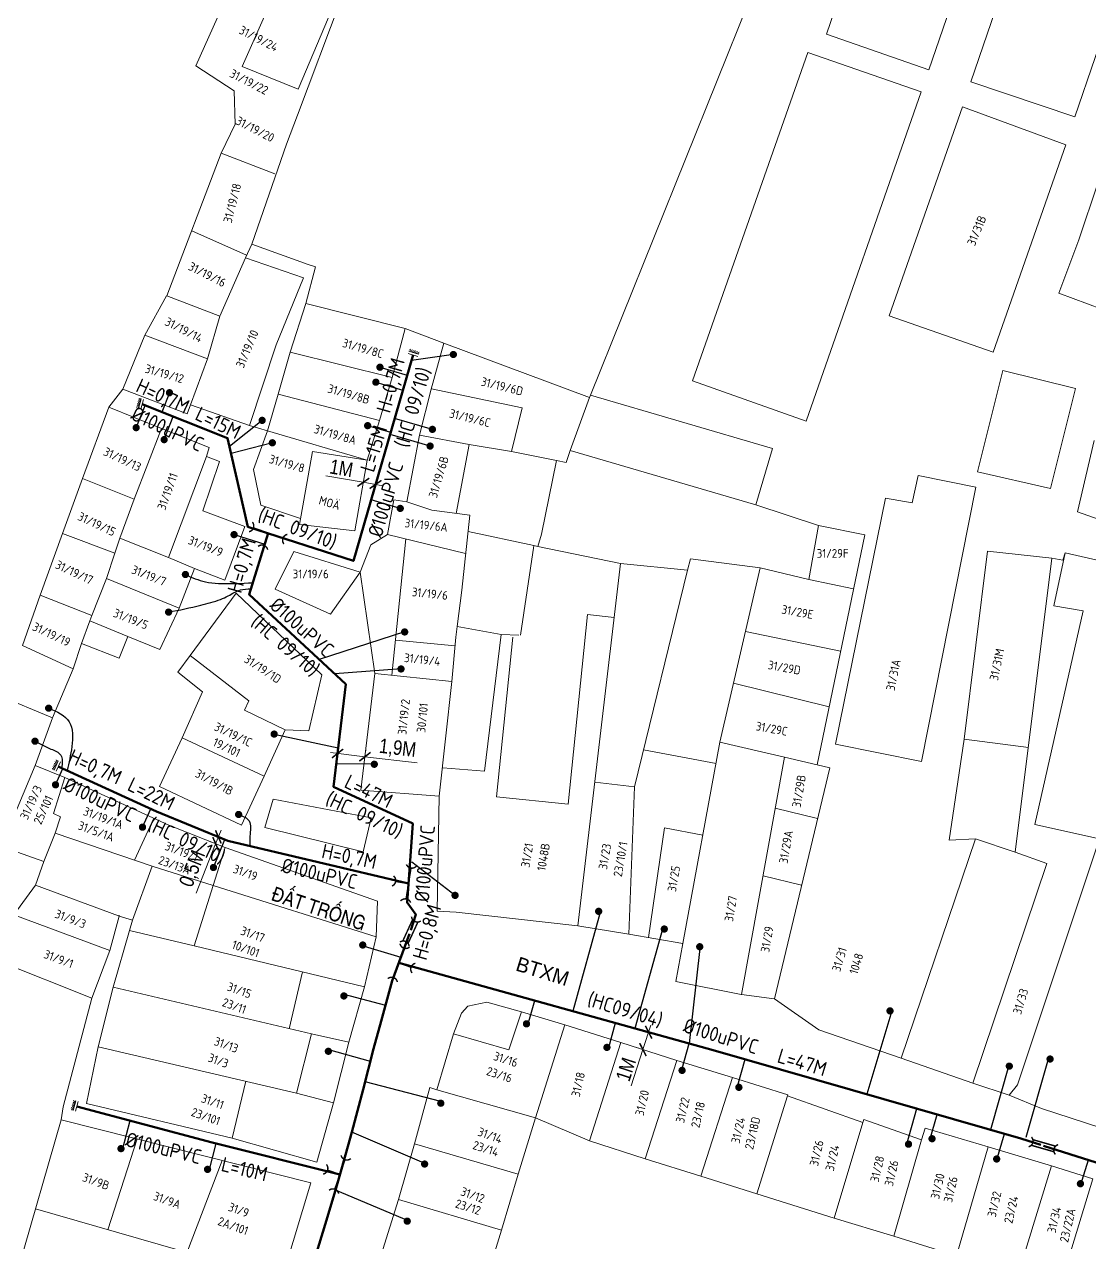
# Model space of a CAD drawing. Header units: inches. Extents: x 595615 to 1194060, y 1190840 to 2385448.
# Drawn here: x 596830 to 596903.4, y 1192311.9 to 1192395.8 of the extents above; entities that cross this region are included whole.
import ezdxf
from ezdxf.enums import TextEntityAlignment as Align

# ---------------------------------------------------------------- set-up
doc = ezdxf.new("R2010")
doc.units = ezdxf.units.IN
doc.header["$MEASUREMENT"] = 0
doc.layers.get('Defpoints').update_dxf_attribs({"color": 1})
for name, color, linetype, lineweight in [('Chitiet', 4, 'Continuous', 9), ('DN 100 uPVC', 4, 'Continuous', 50), ('DN 25 PE', 40, 'Continuous', 30), ('DOSAU', 2, 'Continuous', 20), ('DUONG CACH LE', 112, 'Continuous', 5), ('NAM-CDAI', 220, 'Continuous', 25), ('Nen_HTHANH-TP', 9, 'Continuous', 0), ('Nen_SN-HTHANH-TP_new', 7, 'Continuous', 0), ('Nen_SN_HTHANH_old', 9, 'Continuous', 0), ('Te', 4, 'Continuous', 15), ('TEXT PIPE', 3, 'Continuous', 25), ('Text_DiaDanh', 9, 'Continuous', 0), ('Text_GiaoThong', 142, 'Continuous', 0), ('TLK 15', 220, 'Continuous', 20)]:
    doc.layers.add(name, color=color, linetype=linetype, lineweight=lineweight)
doc.styles.add('Dia Danh', font='VHELVCN_0.TTF', dxfattribs={"height": 1})
doc.styles.add('Giao Thong', font='VAPTIMN_0.TTF', dxfattribs={"height": 1})
doc.styles.add('Sonha_QTB', font='isocp.shx', dxfattribs={"height": 0.6, "bigfont": 'bigfont.shx'})
doc.styles.add('text', font='isocp2.shx')
doc.styles.add('VNI-HC', font='VHELVCN_0.TTF')
doc.dimstyles.new('DUONG KICH THUOC', dxfattribs={"dimtxt": 1, "dimasz": 0.7, "dimexe": 0.5, "dimexo": 0.3, "dimgap": 0.2, "dimtad": 1, "dimzin": 0, "dimdsep": 46, "dimtxsty": 'VNI-HC', "dimblk": 'ARCHTICK', "dimcen": 0.09, "dimdle": 0.5, "dimclrd": 256, "dimclre": 256, "dimclrt": 256, "dimadec": 0, "dimazin": 0, "dimtfac": 1, "dimtofl": 0, "dimtmove": 0, "dimatfit": 3, "dimfxl": 1, "dimtolj": 1, "dimtzin": 0, "dimlwd": -1, "dimlwe": -1, "dimarcsym": 0})

# ---------------------------------------------------------------- blocks, each defined once
blk = doc.blocks.new('TE1')
at = {"layer": 'Chitiet', "ltscale": 100, "const_width": 0.1}
for points in [[(-0.35, 1.276, 0.571257), (0.35, 1.276)], [(1.098, 0.35, 0.571257), (1.098, -0.35)], [(0.35, -1.276, 0.571257), (-0.35, -1.276)]]:
    blk.add_lwpolyline(points, format="xyb", dxfattribs=at)
for points in [[(0, -1.076), (0, 1.076)], [(0.898, 0), (0, 0)]]:
    blk.add_lwpolyline(points, dxfattribs=at)
blk = doc.blocks.new('BIT')
at = {"layer": 'Chitiet', "ltscale": 100}
for p, q in [((0.35, 0), (-0.35, 0)), ((-0.303, -0.163), (-0.35, -0.21)), ((0.35, -0.163), (-0.35, -0.163)), ((-0.179, -0.163), (-0.342, -0.325)), ((-0.056, -0.163), (-0.218, -0.325)), ((0.068, -0.163), (-0.094, -0.325)), ((0.192, -0.163), (0.029, -0.325)), ((0.316, -0.163), (0.153, -0.325)), ((0.35, -0.252), (0.277, -0.325))]:
    blk.add_line(p, q, dxfattribs=at)
blk = doc.blocks.new('ONG NOI')
at = {"layer": 'Chitiet', "ltscale": 100, "const_width": 0.1}
for points in [[(-0.946, -0.347, 0.571257), (-0.946, 0.353)], [(0.973, 0.353, 0.571257), (0.973, -0.347)]]:
    blk.add_lwpolyline(points, format="xyb", dxfattribs=at)
for points in [[(0.825, 0.203), (-0.799, 0.203)], [(0.825, -0.197), (-0.799, -0.197)]]:
    blk.add_lwpolyline(points, dxfattribs=at)
blk = doc.blocks.new('_ArchTick')
at = {"color": 0, "linetype": 'ByBlock', "const_width": 0.15}
blk.add_lwpolyline([(-0.5, -0.5), (0.5, 0.5)], dxfattribs=at)
blk = doc.blocks.new('*D76')
at = {"layer": 'Defpoints', "color": 0}
for p in [(596873.027, 1192326.418), (596872.637, 1192325.215), (596872.637, 1192325.215)]:
    blk.add_point(p, dxfattribs=at)
at = {"layer": 'DUONG CACH LE'}
for p, q in [((596872.741, 1192326.51), (596872.551, 1192326.572)), ((596873.181, 1192326.894), (596872.637, 1192325.215)), ((596872.352, 1192325.307), (596872.161, 1192325.369)), ((596872.637, 1192325.215), (596871.832, 1192322.73))]:
    blk.add_line(p, q, dxfattribs=at)
at = {"layer": 'DUONG CACH LE', "xscale": 0.7, "yscale": 0.7, "zscale": 0.7}
for p, rotation in [((596873.027, 1192326.418), 72.05889507615501), ((596872.637, 1192325.215), 252.058895076155)]:
    blk.add_blockref('_ArchTick', p, dxfattribs=dict(at, rotation=rotation))
at = {"layer": 'DUONG CACH LE', "insert": (596871.461, 1192323.855), "char_height": 1, "attachment_point": 5, "rotation": 72.0589, "style": 'VNI-HC'}
blk.add_mtext('\\A1;1M', dxfattribs=at)
blk = doc.blocks.new('TLK 15')
at = {"layer": 'TLK 15', "linetype": 'Continuous', "const_width": 0.25}
blk.add_lwpolyline([(-0.125, 0, 1), (0.125, 0, 1)], format="xyb", close=True, dxfattribs=at)
blk = doc.blocks.new('*D214')
at = {"layer": 'Defpoints', "color": 0}
for p in [(596851.601, 1192345.615), (596853.488, 1192345.391), (596853.488, 1192345.391)]:
    blk.add_point(p, dxfattribs=at)
at = {"layer": 'DUONG CACH LE'}
for p, q in [((596851.104, 1192345.674), (596853.488, 1192345.391)), ((596851.636, 1192345.913), (596851.66, 1192346.111)), ((596853.523, 1192345.689), (596853.547, 1192345.887)), ((596853.488, 1192345.391), (596857.096, 1192344.963))]:
    blk.add_line(p, q, dxfattribs=at)
at = {"layer": 'DUONG CACH LE', "xscale": 0.7, "yscale": 0.7, "zscale": 0.7}
for p, rotation in [((596851.601, 1192345.615), 173.2287798021641), ((596853.488, 1192345.391), 353.2287798021641)]:
    blk.add_blockref('_ArchTick', p, dxfattribs=dict(at, rotation=rotation))
at = {"layer": 'DUONG CACH LE', "insert": (596855.733, 1192345.927), "char_height": 1, "attachment_point": 5, "rotation": 353.22878, "style": 'VNI-HC'}
blk.add_mtext('\\A1;1,9M', dxfattribs=at)
blk = doc.blocks.new('*D215')
at = {"layer": 'Defpoints', "color": 0}
for p in [(596853.375, 1192364.295), (596853.375, 1192364.295), (596854.218, 1192364.145)]:
    blk.add_point(p, dxfattribs=at)
at = {"layer": 'DUONG CACH LE'}
for p, q in [((596853.375, 1192364.295), (596850.804, 1192364.751)), ((596853.323, 1192363.999), (596853.288, 1192363.803)), ((596854.71, 1192364.058), (596853.375, 1192364.295)), ((596854.165, 1192363.85), (596854.13, 1192363.653))]:
    blk.add_line(p, q, dxfattribs=at)
at = {"layer": 'DUONG CACH LE', "xscale": 0.7, "yscale": 0.7, "zscale": 0.7}
for p, rotation in [((596853.375, 1192364.295), 169.9378133580734), ((596854.218, 1192364.145), 349.9378133580734)]:
    blk.add_blockref('_ArchTick', p, dxfattribs=dict(at, rotation=rotation))
at = {"layer": 'DUONG CACH LE', "insert": (596851.867, 1192365.273), "char_height": 1, "attachment_point": 5, "rotation": 349.93781, "style": 'VNI-HC'}
blk.add_mtext('\\A1;1M', dxfattribs=at)
blk = doc.blocks.new('*D216')
at = {"layer": 'Defpoints', "color": 0}
for p in [(596843.389, 1192339.872), (596843.202, 1192339.4), (596843.202, 1192339.4)]:
    blk.add_point(p, dxfattribs=at)
at = {"layer": 'DUONG CACH LE'}
for p, q in [((596843.11, 1192339.983), (596842.924, 1192340.056)), ((596843.573, 1192340.337), (596843.202, 1192339.4)), ((596843.202, 1192339.4), (596841.851, 1192335.987)), ((596842.923, 1192339.511), (596842.737, 1192339.584))]:
    blk.add_line(p, q, dxfattribs=at)
at = {"layer": 'DUONG CACH LE', "xscale": 0.7, "yscale": 0.7, "zscale": 0.7}
for p, rotation in [((596843.202, 1192339.4), 248.3977445696204), ((596843.389, 1192339.872), 68.39774456962049)]:
    blk.add_blockref('_ArchTick', p, dxfattribs=dict(at, rotation=rotation))
at = {"layer": 'DUONG CACH LE', "insert": (596841.656, 1192337.662), "char_height": 1, "attachment_point": 5, "rotation": 68.39774, "style": 'VNI-HC'}
blk.add_mtext('\\A1;0,5M', dxfattribs=at)

msp = doc.modelspace()

# ---------------------------------------------------------------- linework, layer by layer
at = {"layer": 'DN 100 uPVC'}
for points in [[(596856.799, 1192373.068), (596852.695, 1192358.883), (596845.413, 1192361.238), (596844.02, 1192367.346), (596838.142, 1192369.673)], [(596856.655, 1192333.439), (596857, 1192334.534), (596856.395, 1192335.35), (596856.785, 1192340.784), (596851.328, 1192343.316), (596852.168, 1192350.387), (596845.505, 1192356.574), (596846.819, 1192360.784)], [(596832.366, 1192344.722), (596839.139, 1192341.61), (596844.037, 1192339.607), (596856.489, 1192336.664)], [(596855.815, 1192331.196), (596877.472, 1192325.184), (596898.661, 1192319.095), (596900.039, 1192318.659)], [(596851.759, 1192316.611), (596842.97, 1192318.823), (596833.639, 1192321.305)], [(596900.237, 1192318.596), (596925.11, 1192310.717), (596938.914, 1192305.846)]]:
    msp.add_lwpolyline(points, dxfattribs=at)
msp.add_lwpolyline([(596839.681, 1192277.151), (596840.133, 1192278.345), (596841.048, 1192281.283), (596842.692, 1192286.632), (596843.95, 1192290.726), (596845.06, 1192294.338), (596846.347, 1192298.526), (596846.956, 1192300.5), (596847.914, 1192303.601), (596848.818, 1192306.705, 0.000228), (596848.819, 1192306.707), (596849.758, 1192309.943), (596850.739, 1192313.177), (596851.455, 1192315.535), (596851.865, 1192316.985), (596852.573, 1192319.52), (596853.363, 1192322.474), (596854.078, 1192325.264), (596854.615, 1192327.167), (596855.352, 1192329.946), (596856.555, 1192333.197)], format="xyb", dxfattribs=at)
at = {"layer": 'DN 25 PE'}
for p, q in [((596859.577, 1192373.099), (596856.688, 1192372.682)), ((596854.522, 1192372.223), (596856.398, 1192371.68)), ((596854.24, 1192371.191), (596856.1, 1192370.653)), ((596840.023, 1192370.468), (596839.496, 1192369.137)), ((596837.729, 1192368.059), (596838.337, 1192369.596)), ((596839.657, 1192367.235), (596840.286, 1192368.824)), ((596846.409, 1192368.563), (596844.155, 1192366.756)), ((596853.674, 1192368.199), (596855.258, 1192367.74)), ((596858.134, 1192367.942), (596855.534, 1192368.695)), ((596857.976, 1192366.791), (596855.214, 1192367.59)), ((596847.108, 1192367.019), (596844.262, 1192366.285)), ((596855.92, 1192362.497), (596853.909, 1192363.079)), ((596844.472, 1192360.692), (596846.584, 1192360.032)), ((596856.223, 1192353.988), (596850.343, 1192352.082)), ((596855.973, 1192351.438), (596851.405, 1192351.096)), ((596847.234, 1192346.95), (596851.648, 1192346.012)), ((596854.132, 1192344.873), (596851.518, 1192344.913)), ((596832.174, 1192343.459), (596832.686, 1192344.575)), ((596838.164, 1192340.539), (596838.74, 1192341.794)), ((596843.053, 1192337.764), (596843.839, 1192339.688)), ((596859.696, 1192335.841), (596856.723, 1192338.123)), ((596869.713, 1192334.743), (596867.805, 1192327.868)), ((596873.982, 1192333.523), (596872.082, 1192326.68)), ((596853.21, 1192332.421), (596855.954, 1192331.593)), ((596876.549, 1192332.178), (596875.814, 1192325.644)), ((596852.037, 1192329.038), (596854.909, 1192328.276)), ((596864.74, 1192326.99), (596865.185, 1192328.595)), ((596889.781, 1192327.883), (596888.066, 1192322.14)), ((596870.283, 1192325.369), (596870.749, 1192327.05)), ((596875.333, 1192323.909), (596875.814, 1192325.644)), ((596850.968, 1192325.226), (596853.839, 1192324.417)), ((596879.122, 1192322.618), (596879.677, 1192324.55)), ((596900.557, 1192324.567), (596899.01, 1192319.151)), ((596897.874, 1192324.204), (596896.578, 1192319.694)), ((596858.711, 1192321.649), (596853.494, 1192322.987)), ((596890.807, 1192318.702), (596891.511, 1192321.15)), ((596892.426, 1192319.078), (596892.906, 1192320.749)), ((596836.808, 1192318.397), (596837.321, 1192320.326)), ((596857.723, 1192317.334), (596852.573, 1192319.52)), ((596842.771, 1192316.967), (596843.245, 1192318.75)), ((596897.002, 1192317.556), (596897.537, 1192319.418)), ((596902.773, 1192315.854), (596903.331, 1192317.616)), ((596856.525, 1192313.4), (596851.455, 1192315.535))]:
    msp.add_line(p, q, dxfattribs=at)
for points in [[(596841.121, 1192357.945), (596842.495, 1192357.436), (596843.407, 1192357.328), (596845.755, 1192357.376)], [(596839.962, 1192355.353), (596842.182, 1192355.827), (596843.54, 1192356.234), (596844.068, 1192356.474), (596844.914, 1192356.885), (596845.624, 1192356.957)], [(596831.699, 1192348.736), (596833.124, 1192347.801), (596833.297, 1192346.092), (596832.97, 1192344.444)], [(596830.76, 1192346.461), (596831.86, 1192345.924), (596832.531, 1192345.507), (596832.596, 1192344.616)], [(596844.787, 1192341.414), (596845.504, 1192340.972), (596845.56, 1192339.922), (596845.565, 1192339.246)]]:
    msp.add_spline(points, degree=3, dxfattribs=at)
at = {"layer": 'Nen_HTHANH-TP', "linetype": 'Continuous'}
for p, q in [((596885.273, 1192395.158), (596889.154, 1192406.371)), ((596896.216, 1192403.957), (596892.325, 1192392.704)), ((596895.235, 1192391.886), (596899.006, 1192402.989)), ((596845.178, 1192400.426), (596841.835, 1192392.973)), ((596902.397, 1192389.482), (596906.198, 1192400.625)), ((596845.025, 1192392.945), (596847.869, 1192399.358)), ((596848.837, 1192389.589), (596851.851, 1192397.591)), ((596851.471, 1192397.511), (596848.876, 1192391.369)), ((596869.023, 1192370.295), (596879.931, 1192397.404)), ((596892.325, 1192392.704), (596885.273, 1192395.158)), ((596876.052, 1192371.28), (596884.004, 1192393.897)), ((596884.004, 1192393.897), (596891.796, 1192391.193)), ((596841.835, 1192392.973), (596844.486, 1192391.255)), ((596848.876, 1192391.369), (596845.025, 1192392.945)), ((596902.397, 1192389.482), (596895.235, 1192391.886)), ((596844.486, 1192391.255), (596844.548, 1192388.965)), ((596891.796, 1192391.193), (596883.874, 1192368.507)), ((596889.608, 1192375.771), (596894.647, 1192390.155)), ((596894.647, 1192390.155), (596901.769, 1192387.531)), ((596848.089, 1192387.588), (596848.837, 1192389.589)), ((596843.589, 1192386.974), (596844.548, 1192388.965)), ((596845.704, 1192380.706), (596848.089, 1192387.588)), ((596901.769, 1192387.531), (596896.77, 1192373.267)), ((596839.847, 1192377.131), (596843.589, 1192386.974)), ((596843.589, 1192386.974), (596847.291, 1192385.537)), ((596902.654, 1192381.002), (596903.981, 1192384.903)), ((596901.277, 1192377.331), (596902.654, 1192381.002)), ((596845.255, 1192379.766), (596845.704, 1192380.706)), ((596845.704, 1192380.706), (596849.576, 1192379.309)), ((596845.255, 1192379.766), (596843.488, 1192375.744)), ((596845.255, 1192379.766), (596849.246, 1192378.389)), ((596849.418, 1192376.609), (596850.086, 1192379.14)), ((596850.086, 1192379.14), (596849.576, 1192379.309)), ((596849.246, 1192378.389), (596847.37, 1192373.757)), ((596838.319, 1192374.43), (596839.817, 1192377.151)), ((596839.817, 1192377.151), (596839.847, 1192377.131)), ((596839.847, 1192377.131), (596843.488, 1192375.744)), ((596849.418, 1192376.609), (596848.34, 1192373.258)), ((596856.269, 1192374.895), (596849.418, 1192376.609)), ((596913.191, 1192372.87), (596901.277, 1192377.331)), ((596843.488, 1192375.744), (596842.651, 1192372.794)), ((596896.77, 1192373.267), (596889.608, 1192375.771)), ((596856.269, 1192374.895), (596855.362, 1192371.514)), ((596856.269, 1192374.895), (596858.91, 1192373.887)), ((596836.812, 1192370.719), (596838.319, 1192374.43)), ((596838.319, 1192374.43), (596842.651, 1192372.794)), ((596845.524, 1192368.206), (596847.37, 1192373.757)), ((596848.34, 1192373.258), (596847.503, 1192370.357)), ((596855.362, 1192371.514), (596848.34, 1192373.258)), ((596858.91, 1192373.887), (596858.052, 1192370.706)), ((596858.91, 1192373.887), (596868.963, 1192370.135)), ((596842.651, 1192372.794), (596841.463, 1192369.633)), ((596895.687, 1192365.016), (596897.421, 1192372.008)), ((596897.421, 1192372.008), (596902.422, 1192370.762)), ((596835.853, 1192369.468), (596836.812, 1192370.719)), ((596836.812, 1192370.719), (596841.234, 1192369.002)), ((596855.362, 1192371.514), (596854.484, 1192368.543)), ((596858.052, 1192370.706), (596857.245, 1192367.535)), ((596858.062, 1192370.726), (596864.324, 1192369.431)), ((596883.874, 1192368.507), (596876.052, 1192371.28)), ((596902.422, 1192370.762), (596900.718, 1192363.88)), ((596847.503, 1192370.357), (596846.765, 1192367.837)), ((596854.484, 1192368.543), (596847.503, 1192370.357)), ((596867.616, 1192366.494), (596868.963, 1192370.135)), ((596869.023, 1192370.295), (596868.963, 1192370.135)), ((596881.566, 1192366.625), (596869.023, 1192370.295)), ((596834.037, 1192364.547), (596835.853, 1192369.468)), ((596835.853, 1192369.468), (596839.475, 1192368.011)), ((596841.234, 1192369.002), (596841.463, 1192369.633)), ((596841.463, 1192369.633), (596845.524, 1192368.206)), ((596864.324, 1192369.431), (596863.586, 1192366.42)), ((596845.524, 1192368.206), (596846.765, 1192367.837)), ((596854.484, 1192368.543), (596853.646, 1192365.822)), ((596839.475, 1192368.011), (596837.579, 1192363.129)), ((596839.475, 1192368.011), (596842.756, 1192366.684)), ((596846.765, 1192367.837), (596845.803, 1192365.182)), ((596853.646, 1192365.822), (596846.765, 1192367.837)), ((596857.245, 1192367.535), (596856.369, 1192362.945)), ((596857.245, 1192367.535), (596860.656, 1192366.908)), ((596842.756, 1192366.684), (596842.566, 1192366.073)), ((596859.779, 1192362.147), (596860.656, 1192366.908)), ((596860.656, 1192366.908), (596863.586, 1192366.42)), ((596867.337, 1192365.653), (596867.616, 1192366.494)), ((596880.419, 1192362.744), (596867.616, 1192366.494)), ((596881.566, 1192366.625), (596880.419, 1192362.744)), ((596902.579, 1192362.262), (596903.715, 1192367.183)), ((596842.566, 1192366.073), (596839.952, 1192359.111)), ((596843.476, 1192365.734), (596842.329, 1192362.333)), ((596843.476, 1192365.734), (596842.566, 1192366.073)), ((596848.97, 1192361.399), (596849.886, 1192366.419)), ((596849.886, 1192366.419), (596853.646, 1192365.822)), ((596853.646, 1192365.822), (596852.78, 1192360.942)), ((596863.586, 1192366.42), (596866.686, 1192365.803)), ((596865.641, 1192360.722), (596866.686, 1192365.803)), ((596866.686, 1192365.803), (596867.337, 1192365.653)), ((596845.803, 1192365.182), (596846.314, 1192362.723)), ((596900.718, 1192363.88), (596895.687, 1192365.016)), ((596834.037, 1192364.547), (596832.66, 1192360.765)), ((596837.579, 1192363.129), (596834.037, 1192364.547)), ((596891.607, 1192364.773), (596891.179, 1192362.873)), ((596895.558, 1192363.956), (596891.607, 1192364.773)), ((596836.611, 1192360.459), (596837.579, 1192363.129)), ((596889.339, 1192363.211), (596885.912, 1192346.268)), ((596891.179, 1192362.873), (596889.339, 1192363.211)), ((596891.833, 1192345.063), (596895.558, 1192363.956)), ((596842.329, 1192362.333), (596845.22, 1192361.246)), ((596846.314, 1192362.723), (596849.043, 1192361.8)), ((596855.479, 1192363.084), (596855.051, 1192360.704)), ((596855.479, 1192363.084), (596856.369, 1192362.945)), ((596856.369, 1192362.945), (596858.089, 1192362.366)), ((596858.089, 1192362.366), (596860.71, 1192362.027)), ((596884.73, 1192361.317), (596880.419, 1192362.744)), ((596860.71, 1192362.027), (596860.154, 1192356.858)), ((596909.151, 1192359.937), (596902.579, 1192362.262)), ((596832.66, 1192360.765), (596831.104, 1192356.524)), ((596832.66, 1192360.765), (596836.262, 1192359.408)), ((596845.22, 1192361.246), (596843.843, 1192357.564)), ((596852.78, 1192360.942), (596848.97, 1192361.399)), ((596853.901, 1192359.983), (596855.051, 1192360.704)), ((596855.051, 1192360.704), (596860.425, 1192359.385)), ((596860.59, 1192360.918), (596865.111, 1192359.932)), ((596865.641, 1192360.722), (596865.401, 1192359.882)), ((596884.053, 1192357.597), (596884.73, 1192361.317)), ((596884.633, 1192344.837), (596887.911, 1192360.68)), ((596887.911, 1192360.68), (596884.73, 1192361.317)), ((596836.262, 1192359.408), (596836.611, 1192360.459)), ((596836.611, 1192360.459), (596839.952, 1192359.111)), ((596853.163, 1192358.102), (596853.901, 1192359.983)), ((596856.314, 1192360.394), (596855.348, 1192351.004)), ((596865.111, 1192359.912), (596864.206, 1192353.761)), ((596865.401, 1192359.882), (596865.111, 1192359.932)), ((596871.082, 1192358.706), (596865.401, 1192359.882)), ((596836.262, 1192359.408), (596835.683, 1192357.658)), ((596839.952, 1192359.111), (596841.752, 1192358.353)), ((596848.582, 1192359.518), (596847.294, 1192356.927)), ((596853.163, 1192358.102), (596848.582, 1192359.518)), ((596875.703, 1192358.24), (596875.902, 1192359.02)), ((596875.902, 1192359.02), (596880.712, 1192358.414)), ((596894.762, 1192346.606), (596896.381, 1192359.547)), ((596896.381, 1192359.547), (596900.812, 1192359.08)), ((596900.812, 1192359.08), (596898.278, 1192338.818)), ((596901.552, 1192358.931), (596900.812, 1192359.08)), ((596901.722, 1192359.431), (596900.935, 1192355.791)), ((596901.722, 1192359.431), (596901.552, 1192358.931)), ((596908.213, 1192357.946), (596901.722, 1192359.431)), ((596841.752, 1192358.353), (596840.695, 1192355.632)), ((596841.752, 1192358.353), (596843.843, 1192357.564)), ((596851.105, 1192355.21), (596853.163, 1192358.102)), ((596854.168, 1192351.123), (596853.163, 1192358.102)), ((596868.152, 1192333.734), (596871.082, 1192358.706)), ((596871.082, 1192358.706), (596875.703, 1192358.24)), ((596872.065, 1192343.317), (596875.703, 1192358.24)), ((596877.942, 1192346.402), (596880.712, 1192358.414)), ((596880.712, 1192358.414), (596884.053, 1192357.597)), ((596835.683, 1192357.658), (596834.675, 1192355.117)), ((596835.683, 1192357.658), (596840.695, 1192355.632)), ((596829.887, 1192353.043), (596831.104, 1192356.524)), ((596831.104, 1192356.524), (596834.675, 1192355.117)), ((596841.457, 1192352.373), (596844.624, 1192356.655)), ((596844.624, 1192356.655), (596850.518, 1192351.04)), ((596847.294, 1192356.927), (596851.105, 1192355.21)), ((596860.154, 1192356.858), (596859.846, 1192354.367)), ((596840.695, 1192355.632), (596839.367, 1192352.781)), ((596900.935, 1192355.791), (596902.965, 1192355.452)), ((596833.957, 1192353.187), (596834.525, 1192354.747)), ((596834.675, 1192355.117), (596834.525, 1192354.747)), ((596837.156, 1192353.679), (596834.525, 1192354.747)), ((596867.496, 1192342.124), (596868.825, 1192355.195)), ((596868.825, 1192355.195), (596870.645, 1192354.986)), ((596902.965, 1192355.452), (596899.627, 1192340.72)), ((596859.846, 1192354.367), (596859.756, 1192353.637)), ((596859.846, 1192354.367), (596862.876, 1192353.81)), ((596833.388, 1192351.456), (596833.957, 1192353.187)), ((596833.957, 1192353.187), (596836.547, 1192352.179)), ((596836.547, 1192352.179), (596837.156, 1192353.679)), ((596839.367, 1192352.781), (596837.156, 1192353.679)), ((596859.756, 1192353.637), (596859.469, 1192350.577)), ((596861.714, 1192344.399), (596862.876, 1192353.81)), ((596862.555, 1192342.63), (596863.676, 1192353.62)), ((596862.876, 1192353.81), (596864.086, 1192353.771)), ((596833.388, 1192351.456), (596829.887, 1192353.043)), ((596841.457, 1192352.373), (596840.588, 1192351.222)), ((596845.5, 1192349.236), (596841.457, 1192352.373)), ((596824.018, 1192351.398), (596831.971, 1192348.065)), ((596831.971, 1192348.065), (596833.388, 1192351.456)), ((596842.299, 1192349.873), (596840.588, 1192351.222)), ((596849.611, 1192347.169), (596850.518, 1192351.04)), ((596854.168, 1192351.123), (596853.215, 1192343.092)), ((596854.168, 1192351.123), (596859.469, 1192350.577)), ((596859.469, 1192350.577), (596858.605, 1192342.666)), ((596840.892, 1192346.682), (596842.299, 1192349.873)), ((596845.19, 1192348.596), (596845.5, 1192349.236)), ((596830.763, 1192344.784), (596831.971, 1192348.065)), ((596848.001, 1192347.238), (596845.19, 1192348.596)), ((596846.544, 1192344.047), (596848.001, 1192347.238)), ((596848.001, 1192347.238), (596849.611, 1192347.169)), ((596839.335, 1192343.331), (596840.892, 1192346.682)), ((596846.544, 1192344.047), (596840.892, 1192346.682)), ((596875.383, 1192332.52), (596877.942, 1192346.402)), ((596877.942, 1192346.402), (596882.393, 1192345.356)), ((596893.738, 1192339.655), (596894.762, 1192346.606)), ((596894.762, 1192346.606), (596899.202, 1192346.039)), ((596872.683, 1192345.858), (596877.673, 1192344.932)), ((596885.912, 1192346.268), (596891.833, 1192345.063)), ((596830.763, 1192344.784), (596829.117, 1192340.833)), ((596830.763, 1192344.784), (596832.814, 1192343.956)), ((596882.393, 1192345.356), (596879.426, 1192329.003)), ((596882.393, 1192345.356), (596884.633, 1192344.837)), ((596885.504, 1192344.638), (596884.633, 1192344.837)), ((596832.814, 1192343.956), (596832.026, 1192341.485)), ((596832.814, 1192343.956), (596839.967, 1192340.681)), ((596846.544, 1192344.047), (596844.977, 1192340.675)), ((596858.854, 1192344.627), (596861.714, 1192344.399)), ((596881.696, 1192328.715), (596885.504, 1192344.638)), ((596844.977, 1192340.675), (596839.335, 1192343.331)), ((596853.215, 1192343.092), (596858.605, 1192342.666)), ((596872.065, 1192343.317), (596869.314, 1192343.635)), ((596871.673, 1192333.167), (596872.065, 1192343.317)), ((596846.597, 1192340.517), (596847.175, 1192342.477)), ((596847.175, 1192342.477), (596853.906, 1192341.183)), ((596858.461, 1192334.756), (596858.605, 1192342.666)), ((596867.496, 1192342.124), (596862.555, 1192342.63)), ((596832.026, 1192341.485), (596832.526, 1192341.255)), ((596832.526, 1192341.255), (596832.147, 1192340.125)), ((596839.967, 1192340.681), (596843.848, 1192339.144)), ((596853.358, 1192338.852), (596846.597, 1192340.517)), ((596853.906, 1192341.183), (596853.358, 1192338.852)), ((596874.117, 1192340.489), (596873.013, 1192332.938)), ((596874.117, 1192340.489), (596876.767, 1192339.991)), ((596899.627, 1192340.72), (596904.077, 1192339.733)), ((596832.147, 1192340.125), (596831.359, 1192338.174)), ((596832.147, 1192340.125), (596838.829, 1192337.85)), ((596890.42, 1192324.632), (596895.547, 1192339.736)), ((596895.547, 1192339.736), (596893.738, 1192339.655)), ((596898.278, 1192338.818), (596895.547, 1192339.736)), ((596898.431, 1192322.779), (596904.077, 1192339.733)), ((596831.359, 1192338.174), (596828.458, 1192339.202)), ((596843.848, 1192339.144), (596843.03, 1192336.524)), ((596854.361, 1192335.433), (596843.848, 1192339.144)), ((596898.278, 1192338.818), (596900.469, 1192338.04)), ((596831.359, 1192338.174), (596830.8, 1192336.544)), ((596900.469, 1192338.04), (596895.351, 1192322.916)), ((596838.829, 1192337.85), (596837.482, 1192334.129)), ((596838.829, 1192337.85), (596843.03, 1192336.524)), ((596829.292, 1192334.493), (596830.8, 1192336.544)), ((596830.8, 1192336.544), (596836.512, 1192334.429)), ((596843.03, 1192336.524), (596841.713, 1192332.363)), ((596843.03, 1192336.524), (596854.253, 1192332.983)), ((596854.253, 1192332.983), (596854.361, 1192335.433)), ((596859.782, 1192334.677), (596858.461, 1192334.756)), ((596868.152, 1192333.734), (596859.782, 1192334.677)), ((596835.914, 1192332.048), (596829.292, 1192334.493)), ((596836.552, 1192334.419), (596835.914, 1192332.048)), ((596836.512, 1192334.429), (596836.552, 1192334.419)), ((596836.562, 1192334.479), (596836.552, 1192334.419)), ((596836.552, 1192334.419), (596837.482, 1192334.129)), ((596837.482, 1192334.129), (596837.263, 1192333.429)), ((596837.263, 1192333.429), (596836.136, 1192329.508)), ((596837.263, 1192333.429), (596841.713, 1192332.363)), ((596854.253, 1192332.983), (596853.456, 1192329.542)), ((596871.673, 1192333.167), (596868.152, 1192333.734)), ((596875.383, 1192332.52), (596871.673, 1192333.167)), ((596853.456, 1192329.542), (596841.713, 1192332.363)), ((596874.895, 1192329.9), (596875.383, 1192332.52)), ((596828.194, 1192331.332), (596834.676, 1192328.767)), ((596834.676, 1192328.767), (596835.914, 1192332.048)), ((596849.175, 1192330.569), (596848.258, 1192326.658)), ((596879.406, 1192329.013), (596874.895, 1192329.9)), ((596834.676, 1192328.767), (596832.692, 1192321.275)), ((596835.099, 1192325.417), (596836.136, 1192329.508)), ((596836.136, 1192329.508), (596849.798, 1192326.299)), ((596852.379, 1192325.721), (596853.456, 1192329.542)), ((596879.426, 1192329.003), (596879.406, 1192329.013)), ((596881.686, 1192328.725), (596879.426, 1192329.003)), ((596879.426, 1192329.003), (596879.426, 1192328.983)), ((596881.686, 1192328.725), (596881.696, 1192328.715)), ((596860.577, 1192328.208), (596860.147, 1192327.728)), ((596861.877, 1192328.489), (596860.577, 1192328.208)), ((596864.267, 1192327.821), (596861.877, 1192328.489)), ((596881.696, 1192328.715), (596884.748, 1192326.587)), ((596860.147, 1192327.728), (596859.588, 1192326.307)), ((596864.267, 1192327.821), (596863.409, 1192325.21)), ((596867.248, 1192326.933), (596864.267, 1192327.821)), ((596848.782, 1192322.208), (596849.798, 1192326.299)), ((596849.798, 1192326.299), (596852.379, 1192325.721)), ((596859.588, 1192326.307), (596858.431, 1192322.456)), ((596863.409, 1192325.21), (596859.588, 1192326.307)), ((596867.248, 1192326.933), (596865.233, 1192320.522)), ((596871.119, 1192325.706), (596867.248, 1192326.933)), ((596884.748, 1192326.587), (596890.42, 1192324.632)), ((596834.312, 1192321.507), (596835.099, 1192325.417)), ((596848.782, 1192322.208), (596835.099, 1192325.417)), ((596852.379, 1192325.721), (596851.312, 1192321.561)), ((596871.119, 1192325.706), (596868.954, 1192318.925)), ((596874.97, 1192324.46), (596871.119, 1192325.706)), ((596895.351, 1192322.916), (596890.42, 1192324.632)), ((596874.97, 1192324.46), (596872.795, 1192317.698)), ((596878.801, 1192323.293), (596874.97, 1192324.46)), ((596844.344, 1192319.105), (596845.271, 1192323.036)), ((596878.801, 1192323.293), (596876.636, 1192316.491)), ((596882.612, 1192322.096), (596878.801, 1192323.293)), ((596897.872, 1192322.088), (596895.351, 1192322.916)), ((596851.312, 1192321.561), (596848.782, 1192322.208)), ((596857.961, 1192322.596), (596856.904, 1192318.735)), ((596858.431, 1192322.456), (596857.961, 1192322.596)), ((596858.431, 1192322.456), (596865.233, 1192320.522)), ((596882.592, 1192322.026), (596880.477, 1192315.284)), ((596882.612, 1192322.096), (596882.592, 1192322.026)), ((596882.592, 1192322.026), (596887.783, 1192320.19)), ((596897.872, 1192322.088), (596898.431, 1192322.779)), ((596897.872, 1192322.088), (596900.082, 1192321.15)), ((596832.692, 1192321.275), (596832.573, 1192320.385)), ((596844.344, 1192319.105), (596834.312, 1192321.507)), ((596851.312, 1192321.561), (596850.175, 1192317.46)), ((596828.764, 1192307.172), (596832.573, 1192320.385)), ((596832.573, 1192320.385), (596849.767, 1192316.029)), ((596864.046, 1192316.641), (596865.233, 1192320.522)), ((596865.233, 1192320.522), (596868.954, 1192318.925)), ((596887.843, 1192320.41), (596887.783, 1192320.19)), ((596891.834, 1192318.993), (596887.843, 1192320.41)), ((596900.082, 1192321.15), (596906.864, 1192318.965)), ((596887.783, 1192320.19), (596885.819, 1192313.608)), ((596891.834, 1192318.993), (596892.074, 1192319.813)), ((596892.074, 1192319.813), (596896.425, 1192318.527)), ((596844.344, 1192319.105), (596850.175, 1192317.46)), ((596856.904, 1192318.735), (596855.798, 1192314.884)), ((596856.904, 1192318.735), (596864.046, 1192316.641)), ((596868.954, 1192318.925), (596872.795, 1192317.698)), ((596889.93, 1192312.362), (596891.834, 1192318.993)), ((596896.425, 1192318.527), (596894.241, 1192311.015)), ((596896.425, 1192318.527), (596900.776, 1192317.21)), ((596876.636, 1192316.491), (596872.795, 1192317.698)), ((596900.776, 1192317.21), (596898.98, 1192311.369)), ((596900.776, 1192317.21), (596903.636, 1192316.323)), ((596862.889, 1192312.79), (596864.046, 1192316.641)), ((596876.636, 1192316.491), (596880.477, 1192315.284)), ((596903.636, 1192316.323), (596901.851, 1192310.511)), ((596849.767, 1192316.029), (596847.732, 1192309.328)), ((596855.798, 1192314.884), (596854.611, 1192311.073)), ((596855.798, 1192314.884), (596862.889, 1192312.79)), ((596885.819, 1192313.608), (596880.477, 1192315.284)), ((596861.712, 1192308.979), (596862.889, 1192312.79)), ((596885.819, 1192313.608), (596889.93, 1192312.362)), ((596894.241, 1192311.015), (596889.93, 1192312.362))]:
    msp.add_line(p, q, dxfattribs=at)
for points in [[(596841.552, 1192381.614), (596845.337, 1192379.952)], [(596855.598, 1192353.427), (596859.7, 1192353.042)], [(596838.94, 1192341.151), (596837.608, 1192338.266)]]:
    msp.add_lwpolyline(points, dxfattribs=at)
at = {"layer": 'Nen_HTHANH-TP'}
for points in [[(596884.053, 1192357.597), (596887.141, 1192356.958)], [(596879.698, 1192354.016), (596886.252, 1192352.66)], [(596878.878, 1192350.459), (596885.461, 1192348.836)], [(596881.755, 1192341.838), (596884.667, 1192341.141)], [(596880.91, 1192337.179), (596883.568, 1192336.544)], [(596837.791, 1192319.063), (596835.776, 1192312.806)], [(596843.652, 1192317.578), (596841.224, 1192311.225)], [(596840.75, 1192311.372), (596830.801, 1192314.24)]]:
    msp.add_lwpolyline(points, dxfattribs=at)
at = {"layer": 'Nen_HTHANH-TP', "linetype": 'Continuous'}
msp.add_point((596875.383, 1192332.52), dxfattribs=at)

# ---------------------------------------------------------------- block references
at = {"layer": 'Chitiet'}
for name, p, rotation in [('BIT', (596856.799, 1192373.068), 161.6463914104371), ('BIT', (596838.142, 1192369.673), 253.959713846043), ('BIT', (596832.366, 1192344.722), 245.7984624384376), ('ONG NOI', (596856.617, 1192333.365), 245.3725041491228), ('BIT', (596833.639, 1192321.305), 253.8702501928666), ('ONG NOI', (596900.237, 1192318.596), 164.0509938369782)]:
    msp.add_blockref(name, p, dxfattribs=dict(at, rotation=rotation))
at = {"layer": 'Te'}
for p, rotation in [((596846.821, 1192360.799), 250.5988583669022), ((596856.49, 1192336.659), 170.9542075175709), ((596855.813, 1192331.192), 340.7098435185799), ((596851.76, 1192316.616), 160.9359105162732)]:
    msp.add_blockref('TE1', p, dxfattribs=dict(at, rotation=rotation))
at = {"layer": 'TLK 15', "rotation": 359.9999999934133}
for p in [(596859.577, 1192373.099), (596854.522, 1192372.223), (596840.023, 1192370.468), (596854.24, 1192371.191), (596837.729, 1192368.059), (596846.409, 1192368.563), (596853.674, 1192368.199), (596858.134, 1192367.942), (596839.657, 1192367.235), (596847.108, 1192367.019), (596857.976, 1192366.791), (596855.92, 1192362.497), (596844.472, 1192360.692), (596841.121, 1192357.945), (596839.962, 1192355.353), (596856.223, 1192353.988), (596855.973, 1192351.438), (596831.699, 1192348.736), (596847.234, 1192346.95), (596830.76, 1192346.461), (596854.132, 1192344.873), (596832.174, 1192343.459), (596844.787, 1192341.414), (596838.164, 1192340.539), (596843.053, 1192337.764), (596859.696, 1192335.841), (596869.588, 1192334.743), (596874.107, 1192333.523), (596853.335, 1192332.421), (596876.549, 1192332.303), (596852.037, 1192328.913), (596889.656, 1192327.883), (596864.615, 1192326.99), (596870.158, 1192325.369), (596850.968, 1192325.101), (596900.682, 1192324.567), (596875.333, 1192323.784), (596897.874, 1192324.079), (596879.247, 1192322.618), (596858.711, 1192321.524), (596890.932, 1192318.702), (596892.551, 1192319.078), (596836.683, 1192318.397), (596897.002, 1192317.681), (596842.646, 1192316.967), (596857.598, 1192317.334), (596902.773, 1192315.979), (596856.4, 1192313.4)]:
    msp.add_blockref('TLK 15', p, dxfattribs=at)
at = {"layer": 'TLK 15'}
for p in [(596859.577, 1192373.099), (596854.522, 1192372.223), (596840.023, 1192370.468), (596854.24, 1192371.191), (596837.729, 1192368.059), (596846.409, 1192368.563), (596853.674, 1192368.199), (596858.134, 1192367.942), (596839.657, 1192367.235), (596847.108, 1192367.019), (596857.976, 1192366.791), (596855.92, 1192362.497), (596844.472, 1192360.692), (596841.121, 1192357.945), (596839.962, 1192355.353), (596856.223, 1192353.988), (596855.973, 1192351.438), (596831.699, 1192348.736), (596847.234, 1192346.95), (596830.76, 1192346.461), (596854.132, 1192344.873), (596832.174, 1192343.459), (596844.787, 1192341.414), (596838.164, 1192340.539), (596843.053, 1192337.764), (596859.696, 1192335.841), (596869.588, 1192334.743), (596874.107, 1192333.523), (596853.335, 1192332.421), (596876.549, 1192332.303), (596852.037, 1192328.913), (596889.656, 1192327.883), (596864.615, 1192326.99), (596870.158, 1192325.369), (596850.968, 1192325.101), (596900.682, 1192324.567), (596875.333, 1192323.784), (596897.874, 1192324.079), (596879.247, 1192322.618), (596858.711, 1192321.524), (596890.932, 1192318.702), (596892.551, 1192319.078), (596836.683, 1192318.397), (596897.002, 1192317.681), (596842.646, 1192316.967), (596857.598, 1192317.334), (596902.773, 1192315.979), (596856.4, 1192313.4)]:
    msp.add_blockref('TLK 15', p, dxfattribs=at)

# ---------------------------------------------------------------- texts
at = {"layer": 'DOSAU', "style": 'text'}
for s, rotation, p in [('H=0,7M', 74.09535, (596855.21, 1192369.004)), ('H=0,7M', 335.21635, (596837.627, 1192370.577)), ('H=0,7M', 74.28215, (596844.962, 1192356.591)), ('H=0,7M', 335.21635, (596832.967, 1192345.044)), ('H=0,7M', 348.02376, (596850.441, 1192338.433)), ('H=0,8M', 74.28215, (596857.713, 1192331.312))]:
    msp.add_text(s, height=1, rotation=rotation, dxfattribs=at).set_placement(p)
at = {"layer": 'NAM-CDAI', "style": 'text'}
for s, rotation, p in [('(HC 09/10)', 73.58661, (596856.468, 1192366.612)), ('L=15M', 334.02472, (596841.707, 1192368.658)), ('L=15M', 72.90372, (596854.094, 1192364.925)), ('(HC 09/10)', 339.26296, (596846.019, 1192361.653)), ('(HC 09/10)', 319.21579, (596845.537, 1192354.527)), ('L=22M', 334.02472, (596837.047, 1192343.125)), ('L=47M', 334.02472, (596851.984, 1192343.319)), ('(HC 09/10)', 334.70761, (596850.677, 1192342.138)), ('(HC 09/10)', 334.70761, (596838.444, 1192340.36)), ('(HC09/04)', 343.12182, (596868.732, 1192328.258)), ('L=47M', 343.12182, (596881.819, 1192324.359)), ('L=10M', 346.45914, (596843.518, 1192316.87))]:
    msp.add_text(s, height=1, rotation=rotation, dxfattribs=at).set_placement(p)
at = {"layer": 'Nen_SN-HTHANH-TP_new', "style": 'Sonha_QTB'}
for s, rotation, p in [('31/19/24', 332.92178, (596846.167, 1192394.857)), ('31/19/22', 332.92178, (596845.505, 1192391.877)), ('31/19/20', 332.92178, (596845.926, 1192388.617)), ('31/19/18', 75.70739, (596844.35, 1192383.533)), ('31/31B', 67.63948, (596895.628, 1192381.64)), ('31/19/16', 332.92178, (596842.623, 1192378.607)), ('31/19/14', 332.92178, (596841.013, 1192374.793)), ('31/19/10', 67.10861, (596845.376, 1192373.489)), ('31/19/8C', 343.85745, (596853.353, 1192373.523)), ('31/19/12', 343.85745, (596839.676, 1192371.775)), ('31/19/6D', 346.02308, (596862.934, 1192370.907)), ('31/19/8B', 343.85745, (596852.373, 1192370.372)), ('31/19/6C', 346.02308, (596860.722, 1192368.721)), ('31/19/8A', 343.85745, (596851.437, 1192367.581)), ('31/19/13', 334.77448, (596836.78, 1192365.881)), ('31/19/8', 343.85745, (596848.112, 1192365.584)), ('31/19/6B', 73.52357, (596858.564, 1192364.668)), ('31/19/11', 70.1569, (596839.888, 1192363.668)), ('MOÄ', 343.85745, (596851.069, 1192362.942)), ('31/19/15', 334.77448, (596835.014, 1192361.418)), ('31/19/6A', 353.78504, (596857.71, 1192361.345)), ('31/19/9', 338.36003, (596842.514, 1192359.894)), ('31/29F', 0.04623, (596885.705, 1192359.4)), ('31/19/17', 334.77448, (596833.466, 1192358.093)), ('31/19/7', 338.36003, (596838.605, 1192357.869)), ('31/19/6', 0.04623, (596849.753, 1192357.983)), ('31/19/6', 353.78504, (596857.965, 1192356.624)), ('31/19/5', 338.36003, (596837.36, 1192354.88)), ('31/29E', 349.71232, (596883.282, 1192355.367)), ('31/19/19', 334.77448, (596831.899, 1192353.819)), ('31/19/1D', 326.87421, (596846.446, 1192351.431)), ('31/19/4', 353.78504, (596857.434, 1192352.085)), ('31/31M', 78.4035, (596897.018, 1192351.743)), ('31/29D', 349.71232, (596882.38, 1192351.531)), ('31/31A', 78.4035, (596889.887, 1192351.023)), ('31/19/2', 84.07417, (596856.166, 1192348.135)), ('31/19/1C', 334.39809, (596844.412, 1192346.923)), ('31/29C', 349.71232, (596881.507, 1192347.321)), ('31/19/1B', 331.7688, (596843.111, 1192343.641)), ('31/29B', 80.37873, (596883.384, 1192343.024)), ('31/19/3', 65.18243, (596830.485, 1192342.242)), ('31/19/1A', 339.18572, (596835.463, 1192341.172)), ('31/29A', 80.37873, (596882.487, 1192339.18)), ('31/19/1', 339.18572, (596840.859, 1192338.861)), ('31/21', 80.37873, (596864.659, 1192338.607)), ('31/23', 80.37873, (596870.011, 1192338.522)), ('31/19', 340.04623, (596845.252, 1192337.41)), ('31/25', 80.37873, (596874.763, 1192336.992)), ('31/27', 80.37873, (596878.689, 1192334.925)), ('31/9/3', 339.18572, (596833.207, 1192334.218)), ('31/17', 340.04623, (596845.757, 1192333.158)), ('31/29', 80.37873, (596881.184, 1192332.818)), ('31/9/1', 339.18572, (596832.391, 1192331.46)), ('31/31', 73.21688, (596886.17, 1192331.428)), ('31/15', 340.04623, (596844.834, 1192329.303)), ('31/33', 73.21688, (596898.649, 1192328.542)), ('31/13', 340.04623, (596843.934, 1192325.544)), ('31/16', 342.00222, (596863.188, 1192324.541)), ('31/18', 77.03921, (596868.173, 1192322.817)), ('31/11', 340.04623, (596842.997, 1192321.632)), ('31/20', 77.03921, (596872.58, 1192321.549)), ('31/22', 77.03921, (596875.372, 1192321.052)), ('31/24', 77.03921, (596879.196, 1192319.663)), ('31/14', 340.04623, (596862.109, 1192319.304)), ('31/26', 77.03921, (596884.601, 1192318.09)), ('31/28', 77.03921, (596888.776, 1192316.996)), ('31/9B', 340.04623, (596834.961, 1192316.137)), ('31/30', 77.03921, (596892.938, 1192315.808)), ('31/9A', 340.04623, (596839.86, 1192314.835)), ('31/12', 340.04623, (596860.912, 1192315.2)), ('31/32', 77.03921, (596896.844, 1192314.568)), ('31/9', 340.04623, (596844.794, 1192314.171)), ('31/34', 77.03921, (596900.966, 1192313.491))]:
    msp.add_text(s, height=0.6, rotation=rotation, dxfattribs=at).set_placement(p, align=Align.MIDDLE)
at = {"layer": 'Nen_SN_HTHANH_old', "style": 'Sonha_QTB'}
for s, rotation, p in [('30/101', 84.07417, (596857.446, 1192348.071)), ('19/101', 334.39809, (596843.964, 1192346.028)), ('25/101', 65.18243, (596831.335, 1192341.732)), ('31/5/1A', 340.04623, (596834.974, 1192340.255)), ('1048B', 80.37873, (596865.781, 1192338.486)), ('23/10/1', 80.37873, (596871.089, 1192338.334)), ('23/13A', 340.04623, (596840.372, 1192337.927)), ('10/101', 340.04623, (596845.278, 1192332.161)), ('1048', 73.21688, (596887.334, 1192331.137)), ('23/11', 340.04623, (596844.491, 1192328.232)), ('31/3', 340.04623, (596843.39, 1192324.46)), ('23/16', 342.00222, (596862.747, 1192323.493)), ('23/101', 340.04623, (596842.525, 1192320.61)), ('23/18', 77.03921, (596876.431, 1192320.734)), ('23/18D', 77.03921, (596880.185, 1192319.464)), ('23/14', 342.00222, (596861.809, 1192318.397)), ('31/24', 77.03921, (596885.686, 1192317.76)), ('31/26', 77.03921, (596889.759, 1192316.705)), ('31/26', 77.03921, (596893.835, 1192315.587)), ('23/12', 342.00222, (596860.595, 1192314.371)), ('23/24', 77.03921, (596898.005, 1192314.198)), ('2A/101', 340.04623, (596844.407, 1192313.068)), ('23/22A', 77.03921, (596901.891, 1192313.11))]:
    msp.add_text(s, height=0.6, rotation=rotation, dxfattribs=at).set_placement(p, align=Align.MIDDLE)
at = {"layer": 'TEXT PIPE', "style": 'text'}
for rotation, p in [(334.37249, (596837.284, 1192368.667)), (73.25149, (596854.625, 1192360.433)), (318.15049, (596846.836, 1192355.714)), (334.37249, (596832.624, 1192343.135)), (85.36644, (596857.892, 1192335.345)), (347.01669, (596847.658, 1192337.452)), (342.7867, (596875.334, 1192326.451)), (346.12402, (596836.922, 1192318.581))]:
    msp.add_text('%%c100uPVC', height=1, rotation=rotation, dxfattribs=at).set_placement(p)
at = {"layer": 'Text_DiaDanh', "linetype": 'Continuous', "style": 'Dia Danh'}
msp.add_text('ÑAÁT TROÁNG', height=1, rotation=341.4759, dxfattribs=at).set_placement((596850.381, 1192335.138), align=Align.MIDDLE)
at = {"layer": 'Text_GiaoThong', "linetype": 'Continuous', "style": 'Giao Thong'}
msp.add_text('BTXM', height=1, rotation=342.76879, dxfattribs=at).set_placement((596865.726, 1192330.612), align=Align.MIDDLE)

# ---------------------------------------------------------------- dimensions: what is measured, and where the dimension line sits
at = {"layer": 'DUONG CACH LE'}
for p1, p2, text, picture, middle in [((596854.218, 1192364.145), (596853.375, 1192364.295), '1M', '*D215', (596851.867, 1192365.273)), ((596851.601, 1192345.615), (596853.488, 1192345.391), '1,9M', '*D214', (596855.733, 1192345.927)), ((596843.389, 1192339.872), (596843.202, 1192339.4), '0,5M', '*D216', (596841.656, 1192337.662)), ((596873.027, 1192326.418), (596872.637, 1192325.215), '1M', '*D76', (596871.461, 1192323.855))]:
    dim = msp.add_aligned_dim(p1=p1, p2=p2, distance=0, text=text, dimstyle='DUONG KICH THUOC', override={"dimpost": 'M'}, dxfattribs=at)
    dim.commit()
    dim.dimension.update_dxf_attribs({"geometry": picture, "text_midpoint": middle})

doc.saveas('drawing.dxf')
